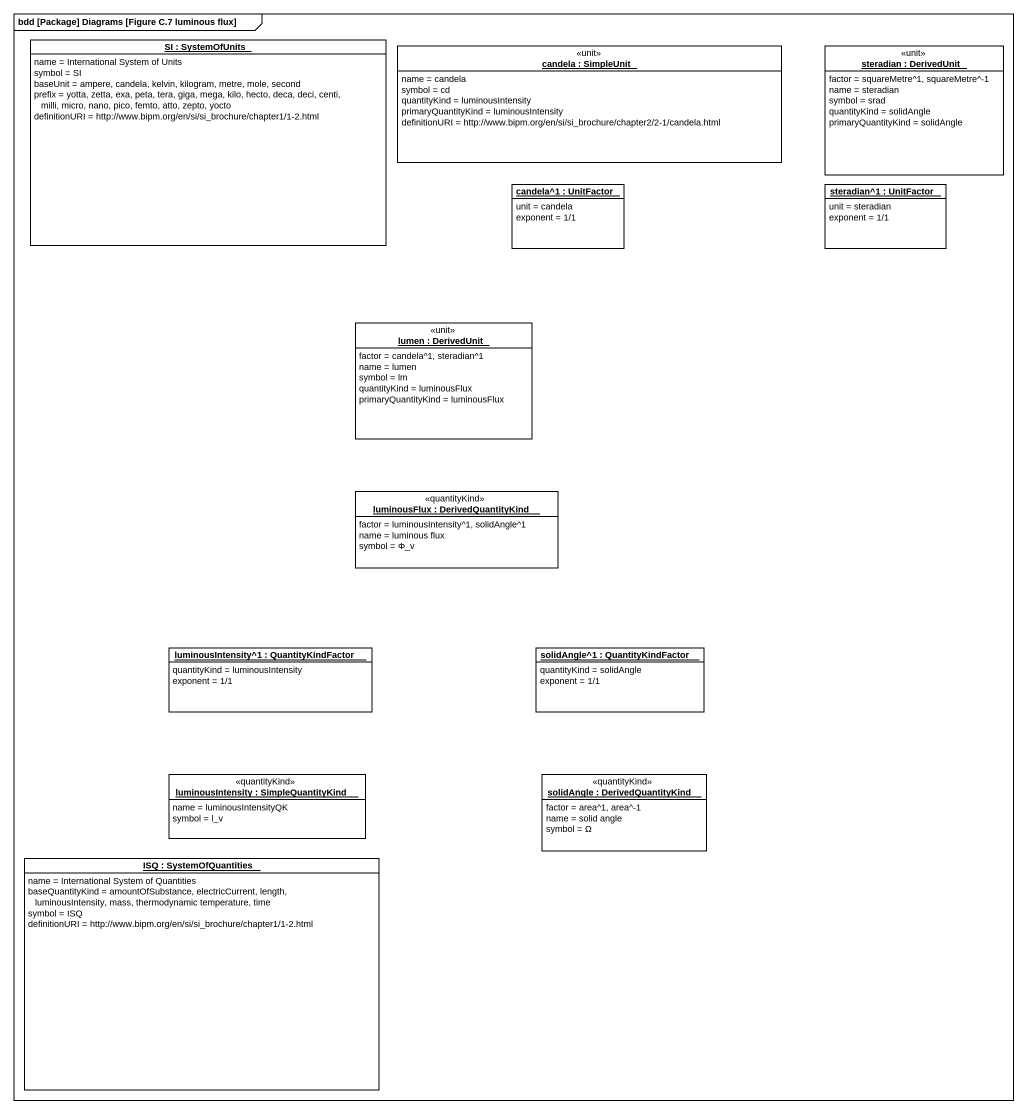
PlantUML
@startuml
mainframe bdd [Package] Diagrams [Figure C.7 luminous flux]
hide circle
hide empty members
object "SI : SystemOfUnits" as SI #FFFFFF {
  name = International System of Units
  symbol = SI
  baseUnit = ampere, candela, kelvin, kilogram, metre, mole, second
  prefix = yotta, zetta, exa, peta, tera, giga, mega, kilo, hecto, deca, deci, centi, milli, micro, nano, pico, femto, atto, zepto, yocto
  definitionURI = http://www.bipm.org/en/si/si_brochure/chapter1/1-2.html
}
object "candela : SimpleUnit" as candela <<unit>> #FFFFFF {
  name = candela
  symbol = cd
  quantityKind = luminousIntensity
  primaryQuantityKind = luminousIntensity
  definitionURI = http://www.bipm.org/en/si/si_brochure/chapter2/2-1/candela.html
}
object "steradian : DerivedUnit" as steradian <<unit>> #FFFFFF {
  factor = squareMetre^1, squareMetre^-1
  name = steradian
  symbol = srad
  quantityKind = solidAngle
  primaryQuantityKind = solidAngle
}
object "candela^1 : UnitFactor" as candela_1 #FFFFFF {
  unit = candela
  exponent = 1/1
}
object "steradian^1 : UnitFactor" as steradian_1 #FFFFFF {
  unit = steradian
  exponent = 1/1
}
object "lumen : DerivedUnit" as lumen <<unit>> #FFFFFF {
  factor = candela^1, steradian^1
  name = lumen
  symbol = lm
  quantityKind = luminousFlux
  primaryQuantityKind = luminousFlux
}
object "luminousFlux : DerivedQuantityKind" as luminousFlux <<quantityKind>> #FFFFFF {
  factor = luminousIntensity^1, solidAngle^1
  name = luminous flux
  symbol = Φ_v
}
object "luminousIntensity^1 : QuantityKindFactor" as luminousIntensity_1 #FFFFFF {
  quantityKind = luminousIntensity
  exponent = 1/1
}
object "solidAngle^1 : QuantityKindFactor" as solidAngle_1 #FFFFFF {
  quantityKind = solidAngle
  exponent = 1/1
}
object "luminousIntensity : SimpleQuantityKind" as luminousIntensity <<quantityKind>> #FFFFFF {
  name = luminousIntensityQK
  symbol = l_v
}
object "solidAngle : DerivedQuantityKind" as solidAngle <<quantityKind>> #FFFFFF {
  factor = area^1, area^-1
  name = solid angle
  symbol = Ω
}
object "ISQ : SystemOfQuantities" as ISQ #FFFFFF {
  name = International System of Quantities
  baseQuantityKind = amountOfSubstance, electricCurrent, length, luminousIntensity, mass, thermodynamic temperature, time
  symbol = ISQ
  definitionURI = http://www.bipm.org/en/si/si_brochure/chapter1/1-2.html
}
@enduml
